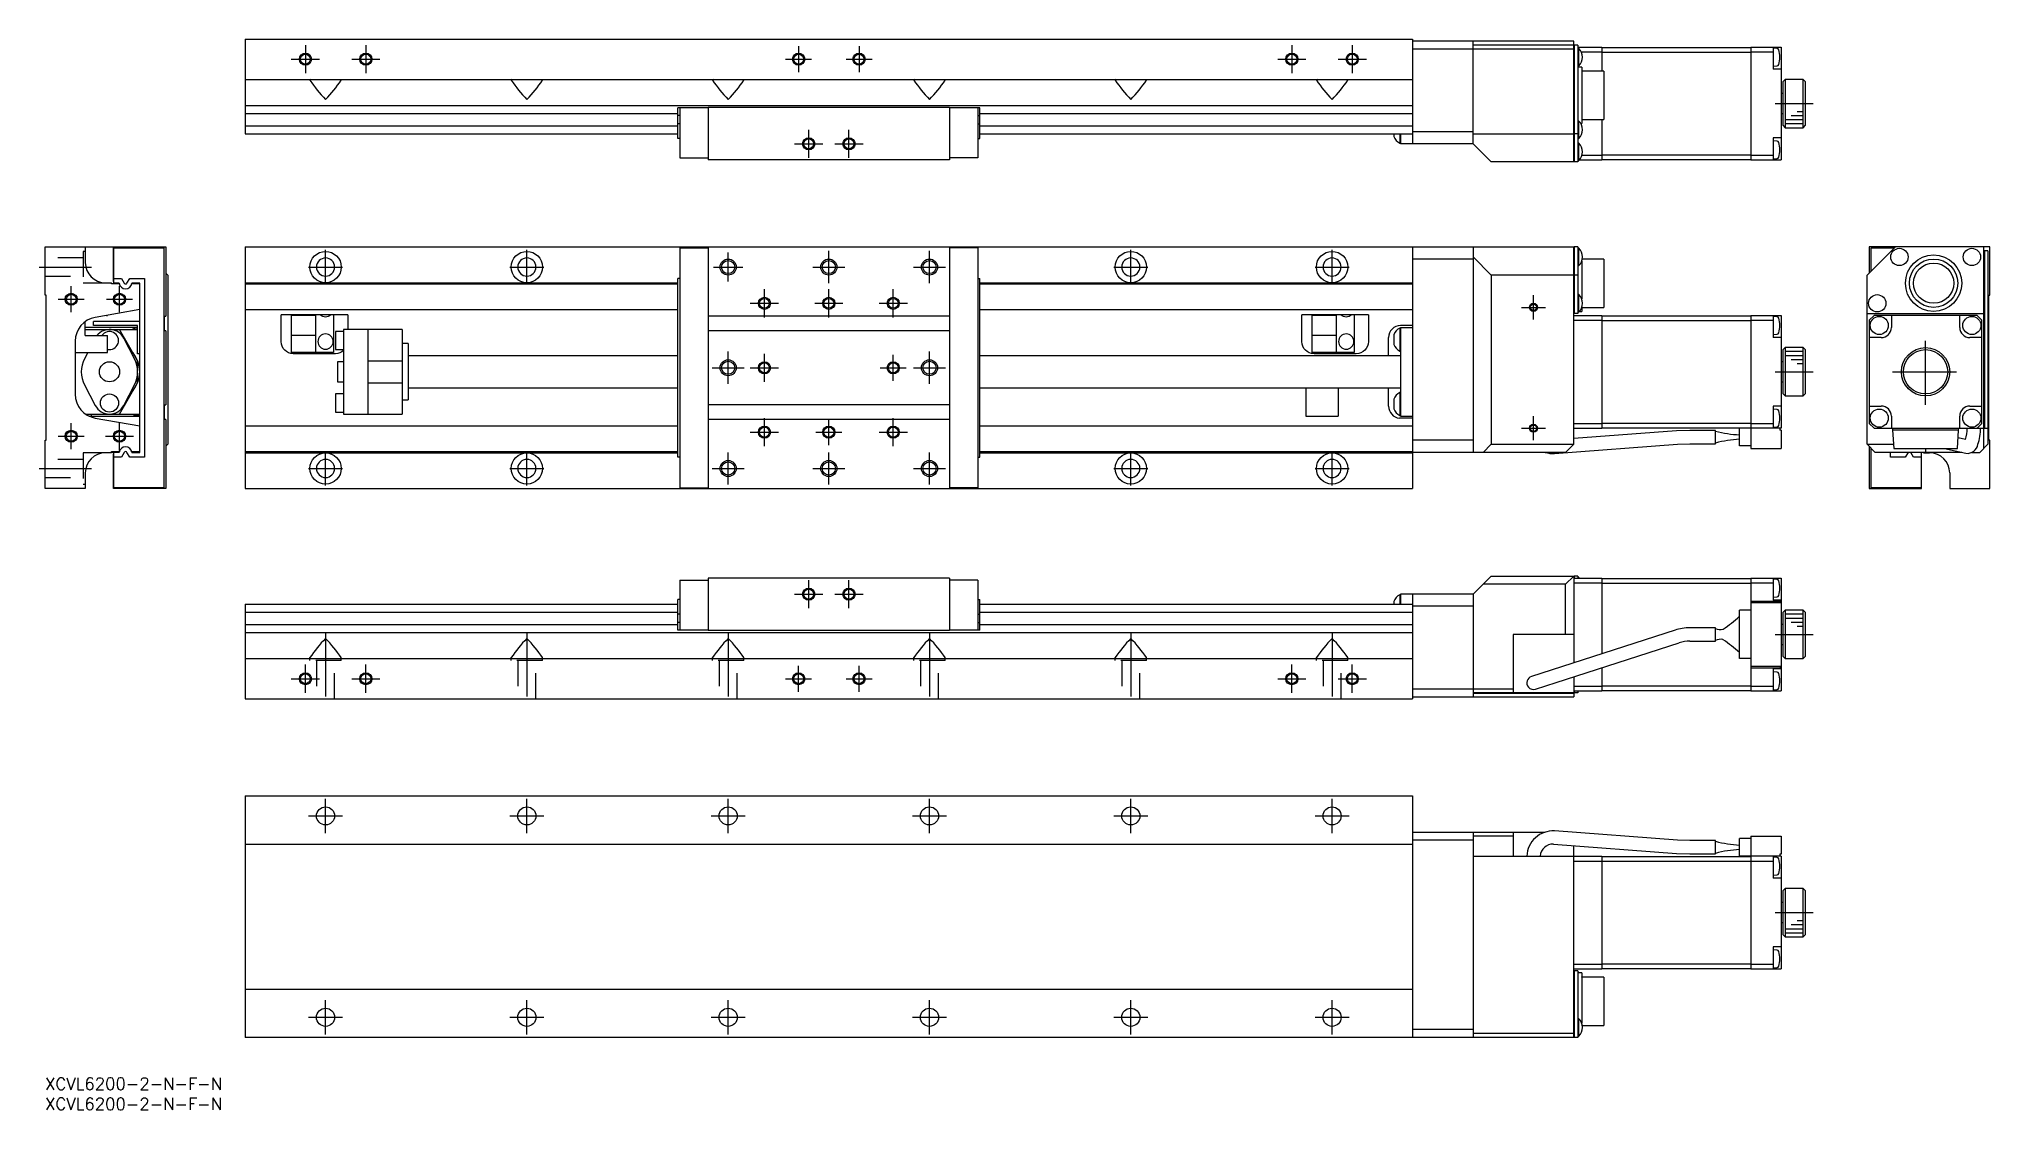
# Model space of a CAD drawing. Extents: x -2 to 483, y -8 to 258.
import ezdxf

# ---------------------------------------------------------------- set-up
doc = ezdxf.new("R2010")
doc.units = 0
doc.header["$LTSCALE"] = 0.5
doc.linetypes.add('CENTER', pattern=[50.8, 31.75, -6.35, 6.35, -6.35])
doc.linetypes.add('DASHED', pattern=[19.05, 12.7, -6.35])
for name, color, linetype in [('MSM_CENTER', 1, 'CENTER'), ('MSM_CONTINUOUS', 7, 'CONTINUOUS'), ('MSM_DASHED', 4, 'DASHED'), ('MSM_NARROW', 5, 'CONTINUOUS'), ('MSM_PART_NUMBER', 7, 'CONTINUOUS')]:
    doc.layers.add(name, color=color, linetype=linetype)
doc.styles.get("Standard").update_dxf_attribs({"font": 'txt.shx', "height": 3, "bigfont": 'bigfont.shx'})

# ---------------------------------------------------------------- blocks, each defined once
blk = doc.blocks.new('*U2')
at = {"layer": 'MSM_PART_NUMBER'}
blk.add_text('XCVL6200-2-N-F-N', height=3, dxfattribs=at).set_placement((0, -3))
blk = doc.blocks.new('*U3')
at = {"layer": 'MSM_PART_NUMBER'}
blk.add_text('XCVL6200-2-N-F-N', height=3, dxfattribs=at).set_placement((0, -8))

msp = doc.modelspace()

# ---------------------------------------------------------------- linework, layer by layer
at = {"layer": 'MSM_CENTER'}
for p, q in [((61.16, 252.84), (68.16, 252.84)), ((64.66, 256.34), (64.66, 249.34)), ((76.16, 252.84), (83.16, 252.84)), ((79.66, 256.34), (79.66, 249.34)), ((183.93, 252.84), (190.39, 252.84)), ((187.16, 256.07), (187.16, 249.61)), ((198.93, 252.84), (205.39, 252.84)), ((202.16, 256.07), (202.16, 249.61)), ((306.16, 252.84), (313.16, 252.84)), ((309.66, 256.34), (309.66, 249.34)), ((321.16, 252.84), (328.16, 252.84)), ((324.66, 256.34), (324.66, 249.34)), ((429.71, 241.84), (439.11, 241.84)), ((189.66, 228.34), (189.66, 235.34)), ((199.66, 228.34), (199.66, 235.34)), ((186.16, 231.84), (193.16, 231.84)), ((196.16, 231.84), (203.16, 231.84)), ((69.66, 196.99), (69.66, 205.49)), ((119.66, 196.99), (119.66, 205.49)), ((169.66, 197.62), (169.66, 204.87)), ((194.66, 197.24), (194.66, 205.24)), ((219.66, 197.24), (219.66, 205.24)), ((269.66, 196.99), (269.66, 205.49)), ((319.66, 196.99), (319.66, 205.49)), ((-1.5, 201.24), (11.5, 201.24)), ((65.41, 201.24), (73.91, 201.24)), ((115.41, 201.24), (123.91, 201.24)), ((166.04, 201.24), (173.29, 201.24)), ((190.66, 201.24), (198.66, 201.24)), ((215.66, 201.24), (223.66, 201.24)), ((265.41, 201.24), (273.91, 201.24)), ((315.41, 201.24), (323.91, 201.24)), ((6.5, 190.02), (6.5, 196.47)), ((18.5, 190.02), (18.5, 196.47)), ((178.66, 188.74), (178.66, 195.74)), ((194.66, 188.74), (194.66, 195.74)), ((210.66, 188.74), (210.66, 195.74)), ((369.66, 188.24), (369.66, 194.24)), ((3.27, 193.24), (9.73, 193.24)), ((15.27, 193.24), (21.73, 193.24)), ((175.16, 192.24), (182.16, 192.24)), ((191.16, 192.24), (198.16, 192.24)), ((207.16, 192.24), (214.16, 192.24)), ((366.66, 191.24), (372.66, 191.24)), ((169.66, 172.24), (169.66, 180.24)), ((178.66, 172.74), (178.66, 179.74)), ((210.66, 173.02), (210.66, 179.47)), ((219.66, 172.24), (219.66, 180.24)), ((467.05, 167.04), (467.05, 183.44)), ((165.66, 176.24), (173.66, 176.24)), ((175.16, 176.24), (182.16, 176.24)), ((207.43, 176.24), (213.89, 176.24)), ((215.66, 176.24), (223.66, 176.24)), ((429.71, 175.24), (439.11, 175.24)), ((458.85, 175.24), (475.25, 175.24)), ((6.5, 156.02), (6.5, 162.47)), ((18.5, 155.74), (18.5, 162.74)), ((175.16, 160.24), (182.16, 160.24)), ((178.66, 156.74), (178.66, 163.74)), ((191.43, 160.24), (197.89, 160.24)), ((194.66, 157.02), (194.66, 163.47)), ((207.16, 160.24), (214.16, 160.24)), ((210.66, 156.74), (210.66, 163.74)), ((366.66, 161.24), (372.66, 161.24)), ((369.66, 158.24), (369.66, 164.24)), ((3.27, 159.24), (9.73, 159.24)), ((15, 159.24), (22, 159.24)), ((69.66, 146.99), (69.66, 155.49)), ((119.66, 146.99), (119.66, 155.49)), ((169.66, 147.24), (169.66, 155.24)), ((194.66, 147.24), (194.66, 155.24)), ((219.66, 147.24), (219.66, 155.24)), ((269.66, 146.99), (269.66, 155.49)), ((319.66, 146.99), (319.66, 155.49)), ((-1.5, 151.24), (11.5, 151.24)), ((65.41, 151.24), (73.91, 151.24)), ((115.41, 151.24), (123.91, 151.24)), ((165.66, 151.24), (173.66, 151.24)), ((190.66, 151.24), (198.66, 151.24)), ((215.66, 151.24), (223.66, 151.24)), ((265.41, 151.24), (273.91, 151.24)), ((315.41, 151.24), (323.91, 151.24)), ((189.66, 116.54), (189.66, 123.54)), ((199.66, 116.54), (199.66, 123.54)), ((186.16, 120.04), (193.16, 120.04)), ((196.16, 120.04), (203.16, 120.04)), ((69.66, 110.54), (69.66, 92.04)), ((119.66, 110.54), (119.66, 92.04)), ((169.66, 110.54), (169.66, 92.04)), ((219.66, 110.54), (219.66, 92.04)), ((269.66, 110.54), (269.66, 92.04)), ((319.66, 110.54), (319.66, 92.04)), ((429.71, 110.04), (439.11, 110.04)), ((64.66, 95.54), (64.66, 102.54)), ((79.66, 95.54), (79.66, 102.54)), ((187.16, 95.81), (187.16, 102.27)), ((202.16, 95.81), (202.16, 102.27)), ((309.66, 95.54), (309.66, 102.54)), ((324.66, 95.54), (324.66, 102.54)), ((61.16, 99.04), (68.16, 99.04)), ((76.16, 99.04), (83.16, 99.04)), ((183.93, 99.04), (190.39, 99.04)), ((198.93, 99.04), (205.39, 99.04)), ((306.16, 99.04), (313.16, 99.04)), ((321.16, 99.04), (328.16, 99.04)), ((69.66, 60.75), (69.66, 69.25)), ((119.66, 60.75), (119.66, 69.25)), ((169.66, 60.75), (169.66, 69.25)), ((219.66, 60.75), (219.66, 69.25)), ((269.66, 60.75), (269.66, 69.25)), ((319.66, 60.75), (319.66, 69.25)), ((65.41, 65), (73.91, 65)), ((115.41, 65), (123.91, 65)), ((165.41, 65), (173.91, 65)), ((215.41, 65), (223.91, 65)), ((265.41, 65), (273.91, 65)), ((315.41, 65), (323.91, 65)), ((429.71, 41), (439.11, 41)), ((65.41, 15), (73.91, 15)), ((69.66, 10.75), (69.66, 19.25)), ((115.41, 15), (123.91, 15)), ((119.66, 10.75), (119.66, 19.25)), ((165.41, 15), (173.91, 15)), ((169.66, 10.75), (169.66, 19.25)), ((215.41, 15), (223.91, 15)), ((219.66, 10.75), (219.66, 19.25)), ((265.41, 15), (273.91, 15)), ((269.66, 10.75), (269.66, 19.25)), ((315.41, 15), (323.91, 15)), ((319.66, 10.75), (319.66, 19.25))]:
    msp.add_line(p, q, dxfattribs=at)
at = {"layer": 'MSM_CONTINUOUS'}
for p, q in [((49.66, 257.84), (339.66, 257.84)), ((49.66, 257.84), (49.66, 234.34)), ((339.66, 257.84), (339.66, 231.84)), ((379.66, 257.34), (339.66, 257.34)), ((354.66, 231.84), (354.66, 257.34)), ((379.66, 256.44), (379.66, 257.34)), ((379.66, 255.34), (339.66, 255.34)), ((379.66, 256.34), (354.66, 256.34)), ((379.66, 256.44), (379.56, 256.34)), ((379.66, 227.34), (379.66, 256.34)), ((379.76, 256.34), (379.66, 256.24)), ((379.76, 256.34), (379.76, 227.34)), ((380.66, 256.34), (379.76, 256.34)), ((380.66, 256.34), (380.66, 227.34)), ((380.66, 255.84), (386.66, 255.84)), ((380.96, 255.49), (380.66, 255.49)), ((380.96, 251.19), (380.96, 255.49)), ((381.57, 254.64), (386.66, 254.64)), ((386.66, 255.84), (386.66, 249.84)), ((386.66, 255.74), (423.66, 255.74)), ((386.66, 254.6), (423.66, 254.6)), ((423.66, 255.84), (423.66, 227.84)), ((423.66, 255.84), (431.16, 255.84)), ((423.66, 254.64), (429.16, 254.64)), ((429.16, 255.84), (429.16, 250.34)), ((430.15, 255.51), (429.16, 255.59)), ((431.16, 255.84), (431.16, 227.84)), ((49.66, 247.84), (339.66, 247.84)), ((65.92, 247.84), (65.76, 247.71)), ((65.76, 247.71), (65.79, 247.6)), ((73.41, 247.84), (73.56, 247.71)), ((73.56, 247.71), (73.54, 247.6)), ((115.92, 247.84), (115.76, 247.71)), ((115.76, 247.71), (115.79, 247.6)), ((123.41, 247.84), (123.56, 247.71)), ((123.56, 247.71), (123.54, 247.6)), ((165.92, 247.84), (165.76, 247.71)), ((165.76, 247.71), (165.79, 247.6)), ((173.41, 247.84), (173.56, 247.71)), ((173.56, 247.71), (173.54, 247.6)), ((215.92, 247.84), (215.76, 247.71)), ((215.76, 247.71), (215.79, 247.6)), ((223.41, 247.84), (223.56, 247.71)), ((223.56, 247.71), (223.54, 247.6)), ((265.92, 247.84), (265.76, 247.71)), ((265.76, 247.71), (265.79, 247.6)), ((273.41, 247.84), (273.56, 247.71)), ((273.56, 247.71), (273.54, 247.6)), ((315.92, 247.84), (315.76, 247.71)), ((315.76, 247.71), (315.79, 247.6)), ((323.41, 247.84), (323.56, 247.71)), ((323.56, 247.71), (323.54, 247.6)), ((380.66, 251.19), (380.96, 251.19)), ((381.66, 250.84), (380.66, 250.84)), ((381.66, 250.84), (381.66, 236.84)), ((387.16, 249.84), (381.66, 249.84)), ((387.16, 249.84), (387.16, 237.84)), ((429.16, 251.09), (430.15, 251.18)), ((431.16, 250.34), (429.16, 250.34)), ((432.16, 247.84), (431.66, 247.34)), ((431.66, 236.34), (431.66, 247.34)), ((436.66, 247.84), (432.16, 247.84)), ((432.16, 247.84), (432.16, 235.84)), ((437.16, 247.34), (436.66, 247.84)), ((436.66, 235.84), (436.66, 247.84)), ((437.16, 247.34), (437.16, 236.34)), ((431.66, 244.34), (431.16, 244.34)), ((49.66, 241.34), (339.66, 241.34)), ((49.66, 239.38), (157.16, 239.38)), ((157.16, 233.14), (157.16, 240.74)), ((164.66, 240.74), (157.16, 240.74)), ((157.66, 238.87), (157.16, 238.87)), ((157.66, 240.74), (157.66, 228.34)), ((224.66, 240.84), (164.66, 240.84)), ((164.66, 240.84), (164.66, 227.84)), ((224.66, 240.84), (224.66, 227.84)), ((232.16, 240.74), (224.66, 240.74)), ((231.66, 240.74), (231.66, 228.34)), ((231.66, 238.87), (232.16, 238.87)), ((232.16, 233.14), (232.16, 240.74)), ((232.16, 239.38), (339.66, 239.38)), ((380.96, 237.49), (380.66, 237.49)), ((380.96, 233.19), (380.96, 237.49)), ((381.66, 237.84), (387.16, 237.84)), ((386.66, 237.84), (386.66, 227.84)), ((431.16, 239.34), (431.66, 239.34)), ((49.66, 236.31), (157.16, 236.31)), ((49.66, 234.34), (157.16, 234.34)), ((157.66, 236.82), (157.16, 236.82)), ((157.66, 233.14), (157.16, 233.14)), ((231.66, 236.82), (232.16, 236.82)), ((231.66, 233.14), (232.16, 233.14)), ((232.16, 236.31), (339.66, 236.31)), ((232.16, 234.34), (339.66, 234.34)), ((335.01, 234.34), (335.01, 233.63)), ((336.46, 234.34), (336.46, 231.98)), ((336.66, 234.34), (336.66, 231.84)), ((354.66, 234.84), (339.66, 234.84)), ((354.66, 234.34), (379.66, 234.34)), ((379.66, 234.39), (379.76, 234.34)), ((380.66, 234.34), (379.76, 234.34)), ((380.66, 233.19), (380.96, 233.19)), ((381.46, 236.84), (381.66, 236.84)), ((429.16, 233.34), (429.16, 227.84)), ((431.16, 233.34), (429.16, 233.34)), ((430.15, 232.51), (429.16, 232.59)), ((431.66, 236.34), (432.16, 235.84)), ((432.16, 235.84), (436.66, 235.84)), ((436.66, 235.84), (437.16, 236.34)), ((157.66, 228.34), (164.66, 228.34)), ((224.66, 227.84), (164.66, 227.84)), ((231.66, 228.34), (224.66, 228.34)), ((336.46, 231.98), (336.66, 231.98)), ((354.66, 231.84), (336.66, 231.84)), ((354.66, 231.84), (359.16, 227.34)), ((380.96, 231.99), (380.66, 231.99)), ((380.96, 227.69), (380.96, 231.99)), ((381.1, 227.84), (386.66, 227.84)), ((381.76, 229.04), (386.66, 229.04)), ((386.66, 229.09), (423.66, 229.09)), ((386.66, 227.94), (423.66, 227.94)), ((423.66, 229.04), (429.16, 229.04)), ((423.66, 227.84), (431.16, 227.84)), ((429.16, 228.09), (430.15, 228.18)), ((379.66, 227.34), (359.16, 227.34)), ((379.66, 227.44), (379.76, 227.34)), ((380.66, 227.34), (379.76, 227.34)), ((380.66, 227.69), (380.96, 227.69)), ((0, 206.24), (30, 206.24)), ((0, 194.24), (0, 206.24)), ((10, 206.24), (10, 202.34)), ((17, 206.14), (10, 206.14)), ((17, 197.64), (17, 206.24)), ((17.1, 197.24), (17.1, 206.04)), ((17.1, 206.04), (29.5, 206.04)), ((29.5, 206.04), (29.5, 146.44)), ((30, 206.24), (30, 189.04)), ((49.66, 206.24), (379.66, 206.24)), ((49.66, 206.24), (49.66, 146.24)), ((157.66, 206.04), (164.66, 206.04)), ((157.66, 206.04), (157.66, 146.44)), ((164.66, 206.24), (164.66, 146.24)), ((224.66, 206.24), (224.66, 146.24)), ((231.66, 206.04), (224.66, 206.04)), ((231.66, 206.04), (231.66, 146.44)), ((339.66, 206.24), (339.66, 146.24)), ((354.66, 206.24), (354.66, 155.24)), ((354.66, 203.74), (359.16, 199.24)), ((379.66, 157.24), (379.66, 206.24)), ((379.66, 206.14), (379.76, 206.24)), ((379.76, 206.24), (379.76, 189.74)), ((380.66, 206.24), (379.76, 206.24)), ((380.66, 206.24), (380.66, 189.74)), ((380.96, 205.89), (380.66, 205.89)), ((380.96, 201.59), (380.96, 205.89)), ((459.55, 206.24), (452.55, 199.24)), ((483.05, 206.24), (453.05, 206.24)), ((453.05, 206.24), (453.05, 199.74)), ((453.55, 206.04), (459.35, 206.04)), ((453.55, 200.24), (453.55, 206.04)), ((481.55, 156.24), (481.55, 206.24)), ((482.55, 205.24), (481.55, 205.24)), ((481.65, 205.24), (481.65, 161.24)), ((482.55, 205.24), (482.55, 157.24)), ((483.05, 194.24), (483.05, 206.24)), ((30, 199.74), (30.5, 199.24)), ((30.5, 199.24), (30.5, 157.24)), ((354.66, 203.24), (339.66, 203.24)), ((359.16, 199.24), (359.16, 157.24)), ((379.66, 199.24), (359.16, 199.24)), ((379.66, 199.2), (379.76, 199.24)), ((380.66, 199.24), (379.76, 199.24)), ((380.66, 201.59), (380.96, 201.59)), ((381.66, 202.67), (381.66, 193.32)), ((387.16, 203.24), (381.82, 203.24)), ((387.16, 203.24), (387.16, 191.24)), ((452.55, 157.24), (452.55, 199.24)), ((0.3, 194.24), (0, 194.24)), ((0.3, 158.24), (0.3, 194.24)), ((15, 197.34), (16.5, 197.34)), ((16.5, 197.04), (16.5, 197.34)), ((18.46, 197.04), (16.5, 197.04)), ((17.1, 197.64), (17, 197.64)), ((17.1, 198.44), (18.98, 198.44)), ((18.43, 197.24), (17.1, 197.24)), ((18.98, 198.44), (19.66, 197.25)), ((20.34, 197.25), (21.02, 198.44)), ((21.02, 198.44), (24.7, 198.44)), ((23.5, 197.04), (21.54, 197.04)), ((23.5, 197.24), (21.57, 197.24)), ((23.5, 155.24), (23.5, 197.24)), ((24.7, 198.44), (24.7, 154.04)), ((49.66, 197.34), (157.16, 197.34)), ((49.66, 197.04), (157.16, 197.04)), ((157.16, 154.04), (157.16, 198.44)), ((157.66, 198.44), (157.16, 198.44)), ((231.66, 198.44), (232.16, 198.44)), ((232.16, 154.04), (232.16, 198.44)), ((232.16, 197.34), (339.66, 197.34)), ((232.16, 197.04), (339.66, 197.04)), ((380.96, 194.39), (380.66, 194.39)), ((380.96, 190.09), (380.96, 194.39)), ((482.75, 194.24), (483.05, 194.24)), ((482.75, 158.24), (482.75, 194.24)), ((23.5, 190.69), (12.46, 188.74)), ((15.29, 189.24), (15.5, 189.24)), ((15.5, 189.28), (15.5, 189.24)), ((29.65, 189.04), (30, 189.04)), ((29.65, 185.44), (29.65, 189.04)), ((49.66, 190.69), (157.16, 190.69)), ((75.16, 189.37), (58.66, 189.37)), ((58.66, 182.74), (58.66, 189.37)), ((61.16, 189.37), (61.16, 180.04)), ((67.16, 189.24), (61.16, 189.24)), ((67.16, 189.37), (67.16, 180.04)), ((71.66, 189.37), (71.66, 180.04)), ((75.16, 189.37), (75.16, 185.74)), ((224.66, 189.04), (164.66, 189.04)), ((232.16, 190.69), (339.66, 190.69)), ((328.66, 189.37), (312.16, 189.37)), ((312.16, 182.74), (312.16, 189.37)), ((314.66, 189.37), (314.66, 180.04)), ((320.66, 189.24), (314.66, 189.24)), ((320.66, 189.37), (320.66, 180.04)), ((325.16, 189.37), (325.16, 180.04)), ((328.66, 189.37), (328.66, 182.74)), ((379.66, 189.84), (379.76, 189.74)), ((379.66, 189.24), (386.66, 189.24)), ((380.66, 189.74), (379.76, 189.74)), ((380.66, 190.09), (380.96, 190.09)), ((381.1, 190.24), (381.66, 190.24)), ((381.66, 191.17), (381.66, 190.24)), ((381.69, 191.24), (387.16, 191.24)), ((386.66, 189.24), (386.66, 161.24)), ((386.66, 189.14), (423.66, 189.14)), ((423.66, 189.24), (431.16, 189.24)), ((423.66, 189.24), (423.66, 156.24)), ((429.16, 189.24), (429.16, 183.74)), ((430.15, 188.91), (429.16, 188.99)), ((431.16, 189.24), (431.16, 161.24)), ((452.55, 189.74), (481.55, 189.74)), ((454.25, 189.24), (453.05, 188.04)), ((479.85, 189.24), (454.25, 189.24)), ((458.55, 189.24), (458.55, 186.24)), ((475.55, 186.24), (475.55, 189.24)), ((481.05, 188.04), (479.85, 189.24)), ((10, 184.24), (10, 187.71)), ((23, 186.24), (10, 186.24)), ((10, 185.74), (23, 185.74)), ((10, 184.24), (15.5, 184.24)), ((23.5, 187.74), (12, 187.74)), ((12, 186.74), (12, 187.74)), ((23, 186.74), (12, 186.74)), ((15.5, 180.04), (15.5, 184.24)), ((23, 177.95), (18.5, 185.74)), ((23, 179.74), (23, 186.74)), ((30, 185.44), (29.65, 185.44)), ((30, 185.44), (30, 167.04)), ((67.16, 184.24), (61.16, 184.24)), ((72.16, 185.24), (72.16, 180.74)), ((74.16, 185.24), (72.16, 185.24)), ((74.16, 185.74), (74.16, 164.74)), ((88.66, 185.74), (74.16, 185.74)), ((80.16, 185.74), (80.16, 164.74)), ((88.66, 185.74), (88.66, 164.74)), ((224.66, 185.44), (164.66, 185.44)), ((320.66, 184.24), (314.66, 184.24)), ((335.01, 184.45), (335.01, 182.03)), ((336.46, 186.1), (336.46, 180.38)), ((336.66, 186.1), (336.46, 186.1)), ((339.66, 186.73), (336.66, 186.73)), ((336.66, 186.24), (339.66, 186.24)), ((336.66, 186.24), (336.66, 164.24)), ((379.66, 188.04), (386.66, 188.04)), ((386.66, 188), (423.66, 188)), ((423.66, 188.04), (429.16, 188.04)), ((429.16, 184.49), (430.15, 184.58)), ((453.05, 188.04), (453.05, 162.44)), ((481.05, 162.44), (481.05, 188.04)), ((7.5, 182.84), (7.5, 169.65)), ((7.5, 180.04), (15.5, 180.04)), ((10.61, 180.04), (9.79, 178.48)), ((22.21, 178.48), (19.55, 183.59)), ((23.5, 179.74), (23, 179.74)), ((71.66, 180.04), (61.16, 180.04)), ((72.16, 179.74), (61.66, 179.74)), ((72.16, 180.74), (74.16, 180.74)), ((90.16, 182.24), (88.66, 182.24)), ((90.16, 182.24), (90.16, 168.24)), ((325.16, 180.04), (314.66, 180.04)), ((325.66, 179.74), (315.16, 179.74)), ((333.66, 179.24), (333.66, 183.73)), ((336.46, 180.38), (336.66, 180.38)), ((431.16, 183.74), (429.16, 183.74)), ((432.16, 181.24), (431.66, 180.74)), ((431.66, 169.74), (431.66, 180.74)), ((432.16, 181.24), (432.16, 169.24)), ((436.66, 181.24), (432.16, 181.24)), ((436.66, 169.24), (436.66, 181.24)), ((437.16, 180.74), (436.66, 181.24)), ((437.16, 180.74), (437.16, 169.74)), ((456.05, 183.74), (453.05, 183.74)), ((481.05, 183.74), (478.05, 183.74)), ((23, 172.54), (23, 177.95)), ((72.66, 177.74), (72.66, 172.74)), ((74.16, 177.74), (72.66, 177.74)), ((80.16, 177.95), (88.66, 177.95)), ((157.16, 179.24), (90.16, 179.24)), ((336.66, 179.24), (232.16, 179.24)), ((431.66, 177.74), (431.16, 177.74)), ((9.79, 172.01), (12.45, 166.9)), ((18.5, 164.74), (23, 172.54)), ((19.55, 166.9), (22.21, 172.01)), ((72.16, 169.74), (72.16, 165.24)), ((74.16, 169.74), (72.16, 169.74)), ((72.66, 172.74), (74.16, 172.74)), ((80.16, 172.54), (88.66, 172.54)), ((90.16, 171.24), (157.16, 171.24)), ((232.16, 171.24), (336.66, 171.24)), ((313.16, 171.24), (313.16, 164.24)), ((321.16, 171.24), (321.16, 164.24)), ((333.66, 166.73), (333.66, 171.24)), ((336.46, 170.1), (336.46, 164.38)), ((336.66, 170.1), (336.46, 170.1)), ((431.16, 172.74), (431.66, 172.74)), ((431.66, 169.74), (432.16, 169.24)), ((436.66, 169.24), (437.16, 169.74)), ((29.65, 167.04), (30, 167.04)), ((29.65, 163.44), (29.65, 167.04)), ((72.16, 165.24), (74.16, 165.24)), ((88.66, 168.24), (90.16, 168.24)), ((224.66, 167.04), (164.66, 167.04)), ((335.01, 168.45), (335.01, 166.03)), ((429.16, 166.74), (429.16, 161.24)), ((431.16, 166.74), (429.16, 166.74)), ((430.15, 165.91), (429.16, 165.99)), ((432.16, 169.24), (436.66, 169.24)), ((453.05, 166.74), (456.05, 166.74)), ((478.05, 166.74), (481.05, 166.74)), ((10.05, 164.74), (23.5, 164.74)), ((10.9, 164.24), (23.5, 164.24)), ((11.5, 164.24), (11.5, 164.74)), ((12.46, 163.74), (23.5, 161.8)), ((30, 163.44), (29.65, 163.44)), ((30, 163.44), (30, 146.24)), ((49.66, 161.8), (157.16, 161.8)), ((74.16, 164.74), (88.66, 164.74)), ((224.66, 163.44), (164.66, 163.44)), ((232.16, 161.8), (339.66, 161.8)), ((313.16, 164.24), (321.16, 164.24)), ((336.46, 164.38), (336.66, 164.38)), ((336.66, 164.24), (339.66, 164.24)), ((339.66, 163.73), (336.66, 163.73)), ((379.66, 162.44), (386.66, 162.44)), ((379.66, 161.34), (379.76, 161.24)), ((405.21, 160.57), (379.66, 158.65)), ((379.76, 161.24), (386.66, 161.24)), ((386.66, 162.49), (423.66, 162.49)), ((386.66, 161.34), (423.66, 161.34)), ((408.48, 160.69), (405.21, 160.57)), ((414.86, 160.69), (408.48, 160.69)), ((414.86, 157.39), (414.86, 160.69)), ((420.86, 156.84), (420.86, 161.24)), ((431.16, 161.24), (420.86, 161.24)), ((423.66, 162.44), (429.16, 162.44)), ((429.16, 161.49), (430.15, 161.58)), ((430.86, 161.24), (430.86, 160.74)), ((431.16, 160.74), (430.86, 160.74)), ((431.16, 160.74), (431.16, 156.24)), ((453.05, 162.44), (454.25, 161.24)), ((454.25, 161.24), (481.55, 161.24)), ((458.55, 164.24), (458.55, 161.24)), ((458.8, 161.24), (458.83, 160.74)), ((475.26, 160.74), (458.83, 160.74)), ((458.83, 160.74), (459.15, 156.24)), ((474.95, 156.24), (475.26, 160.74)), ((475.26, 160.74), (475.3, 161.24)), ((475.55, 161.24), (475.55, 164.24)), ((479.85, 161.24), (481.05, 162.44)), ((481.65, 161.24), (481.55, 161.34)), ((481.65, 161.24), (482.55, 161.24)), ((0, 158.24), (0.3, 158.24)), ((0, 146.24), (0, 158.24)), ((16.5, 155.14), (15, 155.14)), ((16.5, 155.44), (18.46, 155.44)), ((16.5, 155.14), (16.5, 155.44)), ((16.5, 155.34), (18.44, 155.34)), ((18.43, 155.24), (16.5, 155.24)), ((17.1, 146.44), (17.1, 155.24)), ((19.66, 155.24), (18.98, 154.04)), ((21.02, 154.04), (20.34, 155.24)), ((21.54, 155.44), (23.5, 155.44)), ((21.56, 155.34), (23.5, 155.34)), ((21.57, 155.24), (23.5, 155.24)), ((23.2, 155.44), (23, 155.24)), ((30.5, 157.24), (30, 156.74)), ((49.66, 155.44), (157.16, 155.44)), ((49.66, 155.14), (157.16, 155.14)), ((232.16, 155.44), (339.66, 155.44)), ((232.16, 155.14), (339.66, 155.14)), ((354.66, 158.24), (339.66, 158.24)), ((377.66, 155.24), (339.66, 155.24)), ((359.16, 157.24), (357.16, 155.24)), ((359.16, 157.24), (379.66, 157.24)), ((374.89, 154.98), (405.46, 157.28)), ((377.66, 155.24), (379.66, 157.24)), ((405.46, 157.28), (408.48, 157.39)), ((408.48, 157.39), (414.86, 157.39)), ((423.66, 156.84), (420.86, 156.84)), ((423.66, 156.24), (431.16, 156.24)), ((454.55, 155.24), (452.55, 157.24)), ((452.55, 157.24), (459.08, 157.24)), ((453.05, 156.74), (453.05, 146.24)), ((453.55, 146.44), (453.55, 156.24)), ((476.07, 155.24), (454.55, 155.24)), ((458.35, 154.04), (458.35, 155.24)), ((459.15, 156.24), (474.95, 156.24)), ((462.71, 155.24), (462.02, 154.04)), ((464.07, 154.04), (463.38, 155.24)), ((465.95, 155.24), (465.95, 146.44)), ((466.55, 155.14), (466.55, 155.24)), ((466.55, 155.14), (468.05, 155.14)), ((467.05, 156.24), (467.05, 155.24)), ((471.79, 156.24), (477.03, 155.02)), ((476.97, 158.42), (475.13, 158.85)), ((478.57, 155.24), (480.55, 155.24)), ((480.55, 155.24), (482.55, 157.24)), ((483.05, 158.24), (482.75, 158.24)), ((483.05, 146.24), (483.05, 158.24)), ((17, 146.24), (17, 154.84)), ((17, 154.84), (17.1, 154.84)), ((18.98, 154.04), (17.1, 154.04)), ((24.7, 154.04), (21.02, 154.04)), ((157.66, 154.04), (157.16, 154.04)), ((231.66, 154.04), (232.16, 154.04)), ((462.02, 154.04), (458.35, 154.04)), ((465.95, 154.04), (464.07, 154.04)), ((466.05, 154.84), (465.95, 154.84)), ((466.05, 146.24), (466.05, 154.84)), ((477.03, 155.02), (477.04, 155.02)), ((10, 146.24), (0, 146.24)), ((10, 150.14), (10, 146.24)), ((30, 146.24), (17, 146.24)), ((29.5, 146.44), (17.1, 146.44)), ((49.66, 146.24), (339.66, 146.24)), ((157.66, 146.44), (164.66, 146.44)), ((231.66, 146.44), (224.66, 146.44)), ((453.05, 146.24), (466.05, 146.24)), ((465.95, 146.44), (453.55, 146.44)), ((473.05, 150.14), (473.05, 146.24)), ((473.05, 146.24), (483.05, 146.24)), ((157.66, 123.54), (157.66, 111.14)), ((157.66, 123.54), (164.66, 123.54)), ((164.66, 124.04), (164.66, 111.04)), ((224.66, 124.04), (164.66, 124.04)), ((224.66, 124.04), (224.66, 111.04)), ((231.66, 123.54), (224.66, 123.54)), ((231.66, 123.54), (231.66, 111.14)), ((354.66, 120.04), (359.16, 124.54)), ((377.66, 122.54), (357.16, 122.54)), ((359.16, 124.54), (379.66, 124.54)), ((377.66, 122.54), (379.66, 124.54)), ((377.66, 110.04), (377.66, 122.54)), ((379.66, 124.54), (379.66, 103)), ((379.66, 124.44), (379.76, 124.54)), ((379.66, 124.04), (386.66, 124.04)), ((379.66, 122.94), (379.76, 122.84)), ((379.76, 124.54), (379.76, 124.04)), ((380.66, 124.54), (379.76, 124.54)), ((379.76, 122.84), (386.66, 122.84)), ((379.76, 103.03), (379.76, 122.84)), ((380.66, 124.54), (380.66, 124.04)), ((380.96, 124.19), (380.66, 124.19)), ((380.96, 124.04), (380.96, 124.19)), ((386.66, 124.04), (386.66, 105.26)), ((386.66, 123.94), (423.66, 123.94)), ((386.66, 122.8), (423.66, 122.8)), ((423.66, 124.04), (423.66, 96.04)), ((423.66, 124.04), (431.16, 124.04)), ((423.66, 122.84), (429.16, 122.84)), ((429.16, 124.04), (429.16, 118.54)), ((430.15, 123.7), (429.16, 123.79)), ((431.16, 124.04), (431.16, 96.04)), ((49.66, 117.54), (49.66, 94.04)), ((49.66, 117.54), (157.16, 117.54)), ((157.16, 111.14), (157.16, 118.74)), ((157.66, 118.74), (157.16, 118.74)), ((231.66, 118.74), (232.16, 118.74)), ((232.16, 111.14), (232.16, 118.74)), ((232.16, 117.54), (339.66, 117.54)), ((335.01, 118.25), (335.01, 117.54)), ((336.46, 119.9), (336.46, 117.54)), ((336.66, 119.9), (336.46, 119.9)), ((354.66, 120.04), (336.66, 120.04)), ((336.66, 120.04), (336.66, 117.54)), ((339.66, 120.04), (339.66, 94.04)), ((354.66, 117.04), (339.66, 117.04)), ((354.66, 120.04), (354.66, 94.54)), ((423.66, 118.29), (430.86, 118.29)), ((423.66, 117.94), (431.16, 117.94)), ((429.16, 119.29), (430.15, 119.38)), ((431.16, 118.54), (429.16, 118.54)), ((430.86, 118.29), (430.86, 118.25)), ((431.16, 118.25), (430.86, 118.25)), ((49.66, 115.58), (157.16, 115.58)), ((49.66, 112.5), (157.16, 112.5)), ((157.66, 115.06), (157.16, 115.06)), ((157.66, 113.01), (157.16, 113.01)), ((231.66, 115.06), (232.16, 115.06)), ((231.66, 113.01), (232.16, 113.01)), ((232.16, 115.58), (339.66, 115.58)), ((232.16, 112.5), (339.66, 112.5)), ((414.86, 111.69), (408.48, 111.69)), ((414.86, 108.39), (414.86, 111.69)), ((420.86, 104.04), (420.86, 116.04)), ((423.66, 116.04), (420.86, 116.04)), ((431.66, 112.54), (431.16, 112.54)), ((432.16, 116.04), (431.66, 115.54)), ((431.66, 104.54), (431.66, 115.54)), ((432.16, 116.04), (432.16, 104.04)), ((436.66, 116.04), (432.16, 116.04)), ((436.66, 104.04), (436.66, 116.04)), ((437.16, 115.54), (436.66, 116.04)), ((437.16, 115.54), (437.16, 104.54)), ((49.66, 110.54), (339.66, 110.54)), ((164.66, 111.14), (157.16, 111.14)), ((224.66, 111.04), (164.66, 111.04)), ((232.16, 111.14), (224.66, 111.14)), ((364.66, 110.04), (364.66, 95.54)), ((379.66, 110.04), (364.66, 110.04)), ((404.83, 111.12), (369.17, 99.61)), ((375.27, 98.11), (405.84, 107.98)), ((408.48, 108.39), (414.86, 108.39)), ((416.72, 108.78), (416.81, 108.74)), ((431.16, 107.54), (431.66, 107.54)), ((49.66, 104.04), (339.66, 104.04)), ((65.76, 104.17), (65.79, 104.28)), ((65.92, 104.04), (65.76, 104.17)), ((73.41, 104.04), (73.56, 104.17)), ((73.56, 104.17), (73.54, 104.28)), ((115.76, 104.17), (115.79, 104.28)), ((115.92, 104.04), (115.76, 104.17)), ((123.41, 104.04), (123.56, 104.17)), ((123.56, 104.17), (123.54, 104.28)), ((165.76, 104.17), (165.79, 104.28)), ((165.92, 104.04), (165.76, 104.17)), ((173.41, 104.04), (173.56, 104.17)), ((173.56, 104.17), (173.54, 104.28)), ((215.76, 104.17), (215.79, 104.28)), ((215.92, 104.04), (215.76, 104.17)), ((223.41, 104.04), (223.56, 104.17)), ((223.56, 104.17), (223.54, 104.28)), ((265.76, 104.17), (265.79, 104.28)), ((265.92, 104.04), (265.76, 104.17)), ((273.41, 104.04), (273.56, 104.17)), ((273.56, 104.17), (273.54, 104.28)), ((315.76, 104.17), (315.79, 104.28)), ((315.92, 104.04), (315.76, 104.17)), ((323.41, 104.04), (323.56, 104.17)), ((323.56, 104.17), (323.54, 104.28)), ((386.66, 101.79), (386.66, 96.04)), ((423.66, 104.04), (420.86, 104.04)), ((423.66, 102.14), (431.16, 102.14)), ((423.66, 101.79), (430.86, 101.79)), ((431.16, 101.82), (430.86, 101.82)), ((430.86, 101.82), (430.86, 101.79)), ((431.66, 104.54), (432.16, 104.04)), ((432.16, 104.04), (436.66, 104.04)), ((436.66, 104.04), (437.16, 104.54)), ((370.18, 96.47), (375.27, 98.11)), ((379.66, 99.53), (379.66, 95.54)), ((379.76, 97.24), (379.66, 97.14)), ((379.76, 97.24), (379.76, 99.56)), ((379.76, 97.24), (386.66, 97.24)), ((386.66, 97.28), (423.66, 97.28)), ((423.66, 97.24), (429.16, 97.24)), ((429.16, 101.54), (429.16, 96.04)), ((431.16, 101.54), (429.16, 101.54)), ((430.15, 100.7), (429.16, 100.79)), ((49.66, 94.04), (339.66, 94.04)), ((339.66, 96.54), (364.66, 96.54)), ((339.66, 94.54), (379.66, 94.54)), ((379.66, 95.54), (354.66, 95.54)), ((354.66, 95.44), (379.66, 95.44)), ((379.66, 95.44), (379.56, 95.54)), ((379.66, 96.04), (386.66, 96.04)), ((379.76, 95.54), (379.66, 95.64)), ((379.66, 95.44), (379.66, 94.54)), ((379.76, 96.04), (379.76, 95.54)), ((380.66, 95.54), (379.76, 95.54)), ((380.66, 96.04), (380.66, 95.54)), ((386.66, 96.14), (423.66, 96.14)), ((423.66, 96.04), (431.16, 96.04)), ((429.16, 96.29), (430.15, 96.38)), ((49.66, 70), (339.66, 70)), ((49.66, 70), (49.66, 10)), ((339.66, 70), (339.66, 10)), ((339.66, 61), (372.59, 61)), ((354.66, 59), (339.66, 59)), ((354.66, 61), (354.66, 10)), ((364.66, 60), (354.66, 60)), ((364.66, 61), (364.66, 55)), ((405.46, 58.96), (374.89, 61.26)), ((408.48, 58.85), (405.46, 58.96)), ((414.86, 58.85), (408.48, 58.85)), ((414.86, 55.55), (414.86, 58.85)), ((420.86, 55), (420.86, 59.4)), ((423.66, 59.4), (420.86, 59.4)), ((423.66, 60), (423.66, 27)), ((423.66, 60), (431.16, 60)), ((431.16, 60), (431.16, 55.5)), ((49.66, 58), (339.66, 58)), ((354.66, 55), (379.66, 55)), ((374.64, 57.97), (405.21, 55.67)), ((379.66, 10), (379.66, 57.59)), ((379.76, 55), (379.66, 54.9)), ((379.66, 53.8), (386.66, 53.8)), ((379.76, 55), (386.66, 55)), ((386.66, 55), (386.66, 27)), ((386.66, 54.9), (423.66, 54.9)), ((386.66, 53.76), (423.66, 53.76)), ((405.21, 55.67), (408.48, 55.55)), ((408.48, 55.55), (414.86, 55.55)), ((431.16, 55), (420.86, 55)), ((423.66, 53.8), (429.16, 53.8)), ((429.16, 55), (429.16, 49.5)), ((430.15, 54.66), (429.16, 54.75)), ((431.16, 55.5), (430.86, 55.5)), ((430.86, 55.5), (430.86, 55)), ((431.16, 55), (431.16, 27)), ((429.16, 50.25), (430.15, 50.34)), ((431.16, 49.5), (429.16, 49.5)), ((432.16, 47), (431.66, 46.5)), ((431.66, 35.5), (431.66, 46.5)), ((432.16, 47), (432.16, 35)), ((436.66, 47), (432.16, 47)), ((436.66, 35), (436.66, 47)), ((437.16, 46.5), (436.66, 47)), ((437.16, 46.5), (437.16, 35.5)), ((431.66, 43.5), (431.16, 43.5)), ((431.16, 38.5), (431.66, 38.5)), ((431.66, 35.5), (432.16, 35)), ((432.16, 35), (436.66, 35)), ((436.66, 35), (437.16, 35.5)), ((431.16, 32.5), (429.16, 32.5)), ((429.16, 32.5), (429.16, 27)), ((430.15, 31.66), (429.16, 31.75)), ((379.66, 28.2), (386.66, 28.2)), ((379.66, 27), (386.66, 27)), ((379.76, 26.5), (379.66, 26.4)), ((379.76, 26.5), (379.76, 10)), ((380.66, 26.5), (379.76, 26.5)), ((380.66, 26.5), (380.66, 10)), ((380.96, 26.15), (380.66, 26.15)), ((381.66, 26), (380.66, 26)), ((380.96, 26), (380.96, 26.15)), ((381.66, 26), (381.66, 13.58)), ((387.16, 25), (381.66, 25)), ((386.66, 28.24), (423.66, 28.24)), ((386.66, 27.1), (423.66, 27.1)), ((387.16, 25), (387.16, 13)), ((423.66, 28.2), (429.16, 28.2)), ((423.66, 27), (431.16, 27)), ((429.16, 27.25), (430.15, 27.34)), ((49.66, 22), (339.66, 22)), ((380.96, 14.65), (380.66, 14.65)), ((380.96, 10.35), (380.96, 14.65)), ((379.66, 10), (49.66, 10)), ((354.66, 12), (339.66, 12)), ((379.66, 11), (354.66, 11)), ((379.76, 10), (379.66, 10.1)), ((380.66, 10), (379.76, 10)), ((380.66, 10.35), (380.96, 10.35)), ((381.82, 13), (387.16, 13))]:
    msp.add_line(p, q, dxfattribs=at)
for centre, radius in [((64.66, 252.84), 1.23), ((79.66, 252.84), 1.23), ((187.16, 252.84), 1.23), ((202.16, 252.84), 1.23), ((309.66, 252.84), 1.23), ((324.66, 252.84), 1.23), ((189.66, 231.84), 1.23), ((199.66, 231.84), 1.23), ((69.66, 201.24), 3.9), ((119.66, 201.24), 3.9), ((269.66, 201.24), 3.9), ((319.66, 201.24), 3.9), ((460.55, 203.74), 2.15), ((469.05, 197.24), 7), ((478.55, 203.74), 2.15), ((169.66, 201.24), 1.62), ((194.66, 201.24), 1.62), ((219.66, 201.24), 1.62), ((469.05, 197.24), 6), ((469.05, 197.24), 5), ((6.5, 193.24), 1.23), ((18.5, 193.24), 1.23), ((455.05, 192.24), 2.15), ((178.66, 192.24), 1.23), ((194.66, 192.24), 1.23), ((210.66, 192.24), 1.23), ((369.66, 191.24), 0.783), ((455.55, 186.74), 2.25), ((478.55, 186.74), 2.25), ((467.05, 175.24), 6), ((467.05, 175.24), 5.5), ((16, 175.24), 2.5), ((169.66, 176.24), 1.62), ((178.66, 176.24), 1.23), ((210.66, 176.24), 1.23), ((219.66, 176.24), 1.62), ((16, 167.49), 2.25), ((455.55, 163.74), 2.25), ((478.55, 163.74), 2.25), ((6.5, 159.24), 1.23), ((18.5, 159.24), 1.23), ((178.66, 160.24), 1.23), ((194.66, 160.24), 1.23), ((210.66, 160.24), 1.23), ((369.66, 161.24), 0.783), ((69.66, 151.24), 3.9), ((119.66, 151.24), 3.9), ((269.66, 151.24), 3.9), ((319.66, 151.24), 3.9), ((169.66, 151.24), 1.62), ((194.66, 151.24), 1.62), ((219.66, 151.24), 1.62), ((189.66, 120.04), 1.23), ((199.66, 120.04), 1.23), ((64.66, 99.04), 1.23), ((79.66, 99.04), 1.23), ((187.16, 99.04), 1.23), ((202.16, 99.04), 1.23), ((309.66, 99.04), 1.23), ((324.66, 99.04), 1.23), ((69.66, 65), 2.25), ((119.66, 65), 2.25), ((169.66, 65), 2.25), ((219.66, 65), 2.25), ((269.66, 65), 2.25), ((319.66, 65), 2.25), ((69.66, 15), 2.25), ((119.66, 15), 2.25), ((169.66, 15), 2.25), ((219.66, 15), 2.25), ((269.66, 15), 2.25), ((319.66, 15), 2.25)]:
    msp.add_circle(centre, radius, dxfattribs=at)
at = {"layer": 'MSM_CONTINUOUS', "extrusion": (0, 0, -1)}
for centre, radius in [((-69.66, 201.24), 2.25), ((-119.66, 201.24), 2.25), ((-269.66, 201.24), 2.25), ((-319.66, 201.24), 2.25), ((-69.66, 182.74), 1.9), ((-323.16, 182.74), 1.9), ((-69.66, 151.24), 2.25), ((-119.66, 151.24), 2.25), ((-269.66, 151.24), 2.25), ((-319.66, 151.24), 2.25)]:
    msp.add_circle(centre, radius, dxfattribs=at)
at = {"layer": 'MSM_CONTINUOUS'}
for centre, radius, start, end in [((378.86, 253.34), 3, 314.22, 45.78), ((430.11, 255.01), 0.5, 17.6292, 85), ((424.86, 253.34), 6, 342.3708, 17.6292), ((96.04, 268.3), 36.66, 214.3736, 223.9772), ((43.29, 268.3), 36.66, 316.0228, 325.6264), ((146.04, 268.3), 36.66, 214.3736, 223.9772), ((93.29, 268.3), 36.66, 316.0228, 325.6264), ((196.04, 268.3), 36.66, 214.3736, 223.9772), ((143.29, 268.3), 36.66, 316.0228, 325.6264), ((246.04, 268.3), 36.66, 214.3736, 223.9772), ((193.29, 268.3), 36.66, 316.0228, 325.6264), ((296.04, 268.3), 36.66, 214.3736, 223.9772), ((243.29, 268.3), 36.66, 316.0228, 325.6264), ((346.04, 268.3), 36.66, 214.3736, 223.9772), ((293.29, 268.3), 36.66, 316.0228, 325.6264), ((430.11, 251.68), 0.5, 275, 342.3708), ((378.86, 235.34), 3, 314.22, 45.78), ((338.04, 234.83), 3.25, 201.5574, 241.0598), ((378.86, 229.84), 3, 314.22, 45.78), ((430.11, 232.01), 0.5, 17.6292, 85), ((430.11, 228.68), 0.5, 275, 342.3708), ((424.86, 230.34), 6, 342.3708, 17.6292), ((378.86, 203.74), 3, 314.22, 45.78), ((15, 202.34), 5, 180, 270), ((20, 197.44), 1.59, 187.2376, 352.7624), ((20, 197.44), 0.388, 210, 330), ((378.86, 192.24), 3, 314.22, 45.78), ((13.5, 182.84), 6, 100, 180), ((16, 181.74), 4, 27.4864, 141.3178), ((16, 182.99), 2.25, 257.1604, 146.251), ((23, 183.24), 2.85, 90, 118.6944), ((336.66, 183.73), 3, 90, 180), ((338.04, 183.26), 3.25, 118.9402, 158.4426), ((430.11, 188.41), 0.5, 17.6292, 85), ((430.11, 185.08), 0.5, 275, 342.3708), ((424.86, 186.74), 6, 342.3708, 17.6292), ((456.05, 186.24), 2.5, 270, 0), ((478.05, 186.24), 2.5, 180, 270), ((16, 175.24), 7.5, 321.3689, 38.631), ((338.04, 183.23), 3.25, 201.5574, 241.0598), ((16, 175.24), 7, 152.5136, 207.4864), ((16, 175.24), 7, 332.5136, 27.4864), ((13.5, 169.65), 6, 180, 260), ((338.04, 167.26), 3.25, 118.9402, 158.4426), ((16, 168.74), 4, 207.4864, 332.5136), ((336.66, 166.73), 3, 180, 265.3245), ((338.04, 167.23), 3.25, 201.5574, 241.0598), ((430.11, 165.41), 0.5, 17.6292, 85), ((424.86, 163.74), 6, 342.3708, 17.6292), ((456.05, 164.24), 2.5, 0, 90), ((478.05, 164.24), 2.5, 90, 180), ((23, 167.24), 2.85, 241.3056, 280.1042), ((422.01, 186.48), 26.91, 254.5954, 267.5566), ((430.11, 162.08), 0.5, 275, 342.3708), ((467.48, 161.27), 9.91, 343.2914, 359.8447), ((467.42, 161.3), 13.28, 342.1748, 359.7441), ((15, 150.14), 5, 90, 180), ((20, 155.04), 1.59, 7.2376, 172.7624), ((20, 155.04), 0.388, 30, 150), ((374.42, 161.15), 6.19, 252.7799, 274.2978), ((422.28, 129.91), 28.62, 92.8322, 105.0159), ((468.05, 150.14), 5, 0, 90), ((477.42, 157.66), 2.67, 262.8096, 350.973), ((378.86, 122.04), 3, 41.8103, 45.78), ((430.11, 123.21), 0.5, 17.6292, 85), ((424.86, 121.54), 6, 342.3708, 17.6291), ((338.04, 117.06), 3.25, 118.9402, 158.4426), ((430.11, 119.87), 0.5, 275, 342.3708), ((408.48, 99.79), 11.9, 89.9931, 107.8657), ((416.13, 114.22), 2.97, 244.6953, 282.2258), ((388.83, 151.07), 48.58, 305.093, 311.2478), ((96.04, 83.59), 36.66, 136.0228, 145.6264), ((43.29, 83.59), 36.66, 34.3736, 43.9772), ((146.04, 83.59), 36.66, 136.0228, 145.6264), ((93.29, 83.59), 36.66, 34.3736, 43.9772), ((196.04, 83.59), 36.66, 136.0228, 145.6264), ((143.29, 83.59), 36.66, 34.3736, 43.9772), ((246.04, 83.59), 36.66, 136.0228, 145.6264), ((193.29, 83.59), 36.66, 34.3736, 43.9772), ((296.04, 83.59), 36.66, 136.0228, 145.6264), ((243.29, 83.59), 36.66, 34.3736, 43.9772), ((346.04, 83.59), 36.66, 136.0228, 145.6264), ((293.29, 83.59), 36.66, 34.3736, 43.9772), ((408.48, 99.8), 8.59, 89.9886, 107.8626), ((416.18, 105.62), 3.21, 80.2787, 114.1179), ((381.51, 59.86), 60.29, 49.2516, 54.1616), ((369.67, 98.04), 1.65, 107.7264, 220.8981), ((369.68, 98.05), 1.65, 220.9824, 287.9813), ((430.11, 100.21), 0.5, 17.6292, 85), ((424.86, 98.54), 6, 342.3708, 17.6291), ((430.11, 96.87), 0.5, 275, 342.3708), ((374.51, 54.78), 6.49, 86.7108, 178.0467), ((422.28, 86.34), 28.62, 254.9841, 267.1678), ((374.51, 54.79), 3.19, 87.716, 176.1801), ((422.32, 27.79), 28.89, 92.8902, 104.9579), ((430.11, 54.17), 0.5, 17.6292, 85), ((424.86, 52.5), 6, 342.3708, 17.6292), ((430.11, 50.83), 0.5, 275, 342.3708), ((430.11, 31.17), 0.5, 17.6292, 85), ((424.86, 29.5), 6, 342.3708, 17.6292), ((378.86, 24), 3, 41.8103, 45.78), ((378.86, 24), 3, 19.4712, 21.0395), ((430.11, 27.83), 0.5, 275, 342.3708), ((378.86, 12.5), 3, 314.22, 45.78)]:
    msp.add_arc(centre, radius, start, end, dxfattribs=at)
at = {"layer": 'MSM_CONTINUOUS', "extrusion": (0, 0, -1)}
for centre, radius, start, end in [((-69.66, 190.74), 1.9, 226.3793, 313.6207), ((-323.16, 190.74), 1.9, 226.3793, 313.6207), ((-61.66, 182.74), 3, 270, 0), ((-72.16, 182.74), 3, 228.1897, 270), ((-315.16, 182.74), 3, 270, 0), ((-325.66, 182.74), 3, 180, 270), ((-336.66, 166.73), 3, 270, 274.6755)]:
    msp.add_arc(centre, radius, start, end, dxfattribs=at)
at = {"layer": 'MSM_DASHED'}
for p, q in [((9.5, 205.14), (9.5, 197.34)), ((10, 205.14), (9.5, 205.14)), ((9.5, 203.49), (0, 203.49)), ((0, 198.99), (9.5, 198.99)), ((9.5, 197.34), (15, 197.34)), ((9.5, 155.14), (9.5, 147.34)), ((15, 155.14), (9.5, 155.14)), ((9.5, 153.49), (0, 153.49)), ((0, 148.99), (9.5, 148.99)), ((9.5, 147.34), (10, 147.34)), ((65.76, 103.54), (65.76, 104.17)), ((73.56, 103.54), (65.76, 103.54)), ((67.41, 103.54), (67.41, 94.04)), ((71.91, 94.04), (71.91, 103.54)), ((73.56, 103.54), (73.56, 104.17)), ((115.76, 103.54), (115.76, 104.17)), ((123.56, 103.54), (115.76, 103.54)), ((117.41, 103.54), (117.41, 94.04)), ((121.91, 94.04), (121.91, 103.54)), ((123.56, 103.54), (123.56, 104.17)), ((165.76, 103.54), (165.76, 104.17)), ((173.56, 103.54), (165.76, 103.54)), ((167.41, 103.54), (167.41, 94.04)), ((171.91, 94.04), (171.91, 103.54)), ((173.56, 103.54), (173.56, 104.17)), ((215.76, 103.54), (215.76, 104.17)), ((223.56, 103.54), (215.76, 103.54)), ((217.41, 103.54), (217.41, 94.04)), ((221.91, 94.04), (221.91, 103.54)), ((223.56, 103.54), (223.56, 104.17)), ((265.76, 103.54), (265.76, 104.17)), ((273.56, 103.54), (265.76, 103.54)), ((267.41, 103.54), (267.41, 94.04)), ((271.91, 94.04), (271.91, 103.54)), ((273.56, 103.54), (273.56, 104.17)), ((315.76, 103.54), (315.76, 104.17)), ((323.56, 103.54), (315.76, 103.54)), ((317.41, 103.54), (317.41, 94.04)), ((321.91, 94.04), (321.91, 103.54)), ((323.56, 103.54), (323.56, 104.17))]:
    msp.add_line(p, q, dxfattribs=at)
at = {"layer": 'MSM_NARROW'}
for p, q in [((432.16, 237.84), (436.66, 237.84)), ((433.66, 238.84), (436.66, 238.84)), ((435.16, 239.84), (436.66, 239.84)), ((432.16, 236.84), (436.66, 236.84)), ((436.66, 180.24), (432.16, 180.24)), ((436.66, 179.24), (432.16, 179.24)), ((436.66, 178.24), (433.66, 178.24)), ((436.66, 177.24), (435.16, 177.24)), ((436.66, 115.04), (432.16, 115.04)), ((436.66, 114.04), (432.16, 114.04)), ((436.66, 113.04), (433.66, 113.04)), ((436.66, 112.04), (435.16, 112.04)), ((435.16, 39), (436.66, 39)), ((432.16, 37), (436.66, 37)), ((432.16, 36), (436.66, 36)), ((433.66, 38), (436.66, 38))]:
    msp.add_line(p, q, dxfattribs=at)
for centre, radius in [((64.66, 252.84), 1.5), ((79.66, 252.84), 1.5), ((187.16, 252.84), 1.5), ((202.16, 252.84), 1.5), ((309.66, 252.84), 1.5), ((324.66, 252.84), 1.5), ((189.66, 231.84), 1.5), ((199.66, 231.84), 1.5), ((169.66, 201.24), 2), ((194.66, 201.24), 2), ((219.66, 201.24), 2), ((6.5, 193.24), 1.5), ((18.5, 193.24), 1.5), ((178.66, 192.24), 1.5), ((194.66, 192.24), 1.5), ((210.66, 192.24), 1.5), ((369.66, 191.24), 1), ((169.66, 176.24), 2), ((178.66, 176.24), 1.5), ((210.66, 176.24), 1.5), ((219.66, 176.24), 2), ((6.5, 159.24), 1.5), ((18.5, 159.24), 1.5), ((178.66, 160.24), 1.5), ((194.66, 160.24), 1.5), ((210.66, 160.24), 1.5), ((369.66, 161.24), 1), ((169.66, 151.24), 2), ((194.66, 151.24), 2), ((219.66, 151.24), 2), ((189.66, 120.04), 1.5), ((199.66, 120.04), 1.5), ((64.66, 99.04), 1.5), ((79.66, 99.04), 1.5), ((187.16, 99.04), 1.5), ((202.16, 99.04), 1.5), ((309.66, 99.04), 1.5), ((324.66, 99.04), 1.5)]:
    msp.add_circle(centre, radius, dxfattribs=at)

# ---------------------------------------------------------------- block references
at = {"layer": 'MSM_CONTINUOUS'}
for name in ['*U2', '*U3']:
    msp.add_blockref(name, (0, 0), dxfattribs=at)

doc.saveas('drawing.dxf')
